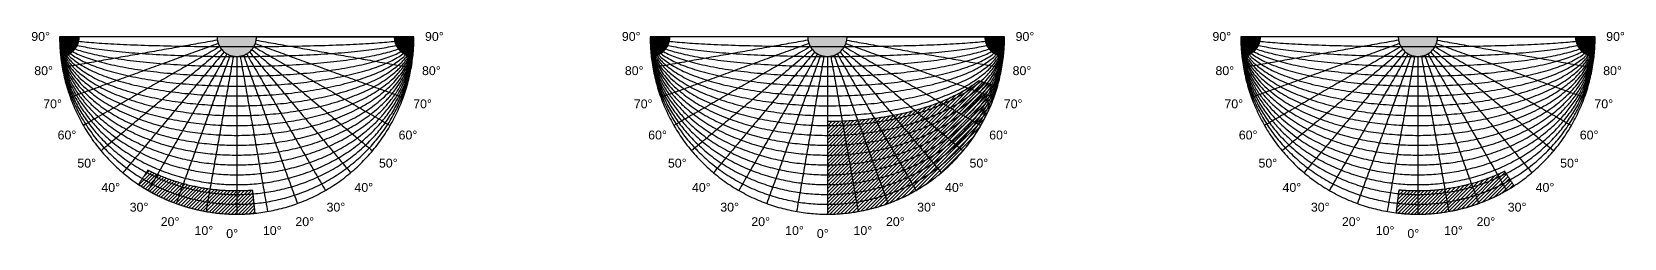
# Model space of a CAD drawing. Header units: metres. Extents: x -136 to 1605, y -2105 to 333.
# Drawn here: x 796 to 1605, y -1602 to -1498 of the extents above; entities that cross this region are included whole.
import ezdxf

# ---------------------------------------------------------------- set-up
doc = ezdxf.new("R2010")
doc.units = ezdxf.units.M
doc.layers.add('118', color=7, linetype='Continuous', true_color=0x000000)
doc.styles.add('Meters Architectural', font='arial.ttf')

msp = doc.modelspace()

# ---------------------------------------------------------------- hatches: boundary and pattern name
at = {"layer": '118', "true_color": 0xffffff}
for points in [[(820, -1500), (810, -1500), (810.03, -1502.46), (810.14, -1504.95), (810.31, -1507.46), (810.56, -1509.98), (810.77, -1509.97), (810.99, -1509.95), (811.21, -1509.93), (811.43, -1509.9), (811.66, -1509.86), (811.88, -1509.82), (812.1, -1509.78), (812.33, -1509.73), (812.55, -1509.67), (812.77, -1509.61), (813, -1509.54), (813.22, -1509.47), (813.45, -1509.39), (813.67, -1509.3), (813.89, -1509.21), (814.11, -1509.12), (814.33, -1509.01), (814.55, -1508.91), (814.76, -1508.79), (814.97, -1508.68), (815.18, -1508.55), (815.39, -1508.42), (815.6, -1508.29), (815.8, -1508.15), (816, -1508), (816.2, -1507.85), (816.39, -1507.69), (816.58, -1507.53), (816.76, -1507.36), (816.95, -1507.19), (817.12, -1507.02), (817.3, -1506.84), (817.46, -1506.66), (817.63, -1506.47), (817.78, -1506.28), (817.94, -1506.08), (818.09, -1505.88), (818.23, -1505.68), (818.37, -1505.48), (818.5, -1505.27), (818.62, -1505.06), (818.75, -1504.85), (818.86, -1504.63), (818.97, -1504.42), (819.08, -1504.2), (819.17, -1503.98), (819.27, -1503.76), (819.35, -1503.54), (819.43, -1503.31), (819.51, -1503.09), (819.58, -1502.87), (819.64, -1502.64), (819.7, -1502.42), (819.76, -1502.19), (819.8, -1501.97), (819.85, -1501.75), (819.88, -1501.52), (819.91, -1501.3), (819.94, -1501.08), (819.96, -1500.86), (819.98, -1500.64), (819.99, -1500.43), (820, -1500.21)], [(910, -1500), (890, -1500), (890, -1500.22), (890.01, -1500.45), (890.02, -1500.67), (890.04, -1500.9), (890.06, -1501.13), (890.09, -1501.36), (890.13, -1501.59), (890.17, -1501.82), (890.21, -1502.05), (890.26, -1502.29), (890.32, -1502.52), (890.39, -1502.75), (890.46, -1502.98), (890.53, -1503.22), (890.61, -1503.45), (890.7, -1503.68), (890.8, -1503.91), (890.9, -1504.14), (891, -1504.37), (891.12, -1504.59), (891.24, -1504.82), (891.36, -1505.04), (891.49, -1505.26), (891.63, -1505.47), (891.77, -1505.68), (891.92, -1505.89), (892.08, -1506.1), (892.24, -1506.3), (892.4, -1506.5), (892.57, -1506.7), (892.75, -1506.89), (892.93, -1507.07), (893.11, -1507.25), (893.3, -1507.43), (893.5, -1507.6), (893.7, -1507.76), (893.9, -1507.92), (894.11, -1508.08), (894.32, -1508.23), (894.53, -1508.37), (894.74, -1508.51), (894.96, -1508.64), (895.18, -1508.76), (895.41, -1508.88), (895.63, -1509), (895.86, -1509.1), (896.09, -1509.2), (896.32, -1509.3), (896.55, -1509.39), (896.78, -1509.47), (897.02, -1509.54), (897.25, -1509.61), (897.48, -1509.68), (897.71, -1509.74), (897.95, -1509.79), (898.18, -1509.83), (898.41, -1509.87), (898.64, -1509.91), (898.87, -1509.94), (899.1, -1509.96), (899.33, -1509.98), (899.55, -1509.99), (899.78, -1510), (900, -1510), (900.22, -1510), (900.45, -1509.99), (900.67, -1509.98), (900.9, -1509.96), (901.13, -1509.94), (901.36, -1509.91), (901.59, -1509.87), (901.82, -1509.83), (902.05, -1509.79), (902.29, -1509.74), (902.52, -1509.68), (902.75, -1509.61), (902.98, -1509.54), (903.22, -1509.47), (903.45, -1509.39), (903.68, -1509.3), (903.91, -1509.2), (904.14, -1509.1), (904.37, -1509), (904.59, -1508.88), (904.82, -1508.76), (905.04, -1508.64), (905.26, -1508.51), (905.47, -1508.37), (905.68, -1508.23), (905.89, -1508.08), (906.1, -1507.92), (906.3, -1507.76), (906.5, -1507.6), (906.7, -1507.43), (906.89, -1507.25), (907.07, -1507.07), (907.25, -1506.89), (907.43, -1506.7), (907.6, -1506.5), (907.76, -1506.3), (907.92, -1506.1), (908.08, -1505.89), (908.23, -1505.68), (908.37, -1505.47), (908.51, -1505.26), (908.64, -1505.04), (908.76, -1504.82), (908.88, -1504.59), (909, -1504.37), (909.1, -1504.14), (909.2, -1503.91), (909.3, -1503.68), (909.39, -1503.45), (909.47, -1503.22), (909.54, -1502.98), (909.61, -1502.75), (909.68, -1502.52), (909.74, -1502.29), (909.79, -1502.05), (909.83, -1501.82), (909.87, -1501.59), (909.91, -1501.36), (909.94, -1501.13), (909.96, -1500.9), (909.98, -1500.67), (909.99, -1500.45), (910, -1500.22)], [(989.44, -1509.98), (989.69, -1507.46), (989.86, -1504.95), (989.97, -1502.46), (990, -1500), (980, -1500), (980, -1500.21), (980.01, -1500.43), (980.02, -1500.64), (980.04, -1500.86), (980.06, -1501.08), (980.09, -1501.3), (980.12, -1501.52), (980.15, -1501.75), (980.2, -1501.97), (980.24, -1502.19), (980.3, -1502.42), (980.36, -1502.64), (980.42, -1502.87), (980.49, -1503.09), (980.57, -1503.31), (980.65, -1503.54), (980.73, -1503.76), (980.83, -1503.98), (980.92, -1504.2), (981.03, -1504.42), (981.14, -1504.63), (981.25, -1504.85), (981.38, -1505.06), (981.5, -1505.27), (981.63, -1505.48), (981.77, -1505.68), (981.91, -1505.88), (982.06, -1506.08), (982.22, -1506.28), (982.37, -1506.47), (982.54, -1506.66), (982.7, -1506.84), (982.88, -1507.02), (983.05, -1507.19), (983.24, -1507.36), (983.42, -1507.53), (983.61, -1507.69), (983.8, -1507.85), (984, -1508), (984.2, -1508.15), (984.4, -1508.29), (984.61, -1508.42), (984.82, -1508.55), (985.03, -1508.68), (985.24, -1508.79), (985.45, -1508.91), (985.67, -1509.01), (985.89, -1509.12), (986.11, -1509.21), (986.33, -1509.3), (986.55, -1509.39), (986.78, -1509.47), (987, -1509.54), (987.23, -1509.61), (987.45, -1509.67), (987.67, -1509.73), (987.9, -1509.78), (988.12, -1509.82), (988.34, -1509.86), (988.57, -1509.9), (988.79, -1509.93), (989.01, -1509.95), (989.23, -1509.97)], [(1120, -1500), (1110, -1500), (1110.03, -1502.46), (1110.14, -1504.95), (1110.31, -1507.46), (1110.56, -1509.98), (1110.77, -1509.97), (1110.99, -1509.95), (1111.21, -1509.93), (1111.43, -1509.9), (1111.66, -1509.86), (1111.88, -1509.82), (1112.1, -1509.78), (1112.33, -1509.73), (1112.55, -1509.67), (1112.77, -1509.61), (1113, -1509.54), (1113.22, -1509.47), (1113.45, -1509.39), (1113.67, -1509.3), (1113.89, -1509.21), (1114.11, -1509.12), (1114.33, -1509.01), (1114.55, -1508.91), (1114.76, -1508.79), (1114.97, -1508.68), (1115.18, -1508.55), (1115.39, -1508.42), (1115.6, -1508.29), (1115.8, -1508.15), (1116, -1508), (1116.2, -1507.85), (1116.39, -1507.69), (1116.58, -1507.53), (1116.76, -1507.36), (1116.95, -1507.19), (1117.12, -1507.02), (1117.3, -1506.84), (1117.46, -1506.66), (1117.63, -1506.47), (1117.78, -1506.28), (1117.94, -1506.08), (1118.09, -1505.88), (1118.23, -1505.68), (1118.37, -1505.48), (1118.5, -1505.27), (1118.62, -1505.06), (1118.75, -1504.85), (1118.86, -1504.63), (1118.97, -1504.42), (1119.08, -1504.2), (1119.17, -1503.98), (1119.27, -1503.76), (1119.35, -1503.54), (1119.43, -1503.31), (1119.51, -1503.09), (1119.58, -1502.87), (1119.64, -1502.64), (1119.7, -1502.42), (1119.76, -1502.19), (1119.8, -1501.97), (1119.85, -1501.75), (1119.88, -1501.52), (1119.91, -1501.3), (1119.94, -1501.08), (1119.96, -1500.86), (1119.98, -1500.64), (1119.99, -1500.43), (1120, -1500.21)], [(1210, -1500), (1190, -1500), (1190, -1500.22), (1190.01, -1500.45), (1190.02, -1500.67), (1190.04, -1500.9), (1190.06, -1501.13), (1190.09, -1501.36), (1190.13, -1501.59), (1190.17, -1501.82), (1190.21, -1502.05), (1190.26, -1502.29), (1190.32, -1502.52), (1190.39, -1502.75), (1190.46, -1502.98), (1190.53, -1503.22), (1190.61, -1503.45), (1190.7, -1503.68), (1190.8, -1503.91), (1190.9, -1504.14), (1191, -1504.37), (1191.12, -1504.59), (1191.24, -1504.82), (1191.36, -1505.04), (1191.49, -1505.26), (1191.63, -1505.47), (1191.77, -1505.68), (1191.92, -1505.89), (1192.08, -1506.1), (1192.24, -1506.3), (1192.4, -1506.5), (1192.57, -1506.7), (1192.75, -1506.89), (1192.93, -1507.07), (1193.11, -1507.25), (1193.3, -1507.43), (1193.5, -1507.6), (1193.7, -1507.76), (1193.9, -1507.92), (1194.11, -1508.08), (1194.32, -1508.23), (1194.53, -1508.37), (1194.74, -1508.51), (1194.96, -1508.64), (1195.18, -1508.76), (1195.41, -1508.88), (1195.63, -1509), (1195.86, -1509.1), (1196.09, -1509.2), (1196.32, -1509.3), (1196.55, -1509.39), (1196.78, -1509.47), (1197.02, -1509.54), (1197.25, -1509.61), (1197.48, -1509.68), (1197.71, -1509.74), (1197.95, -1509.79), (1198.18, -1509.83), (1198.41, -1509.87), (1198.64, -1509.91), (1198.87, -1509.94), (1199.1, -1509.96), (1199.33, -1509.98), (1199.55, -1509.99), (1199.78, -1510), (1200, -1510), (1200.22, -1510), (1200.45, -1509.99), (1200.67, -1509.98), (1200.9, -1509.96), (1201.13, -1509.94), (1201.36, -1509.91), (1201.59, -1509.87), (1201.82, -1509.83), (1202.05, -1509.79), (1202.29, -1509.74), (1202.52, -1509.68), (1202.75, -1509.61), (1202.98, -1509.54), (1203.22, -1509.47), (1203.45, -1509.39), (1203.68, -1509.3), (1203.91, -1509.2), (1204.14, -1509.1), (1204.37, -1509), (1204.59, -1508.88), (1204.82, -1508.76), (1205.04, -1508.64), (1205.26, -1508.51), (1205.47, -1508.37), (1205.68, -1508.23), (1205.89, -1508.08), (1206.1, -1507.92), (1206.3, -1507.76), (1206.5, -1507.6), (1206.7, -1507.43), (1206.89, -1507.25), (1207.07, -1507.07), (1207.25, -1506.89), (1207.43, -1506.7), (1207.6, -1506.5), (1207.76, -1506.3), (1207.92, -1506.1), (1208.08, -1505.89), (1208.23, -1505.68), (1208.37, -1505.47), (1208.51, -1505.26), (1208.64, -1505.04), (1208.76, -1504.82), (1208.88, -1504.59), (1209, -1504.37), (1209.1, -1504.14), (1209.2, -1503.91), (1209.3, -1503.68), (1209.39, -1503.45), (1209.47, -1503.22), (1209.54, -1502.98), (1209.61, -1502.75), (1209.68, -1502.52), (1209.74, -1502.29), (1209.79, -1502.05), (1209.83, -1501.82), (1209.87, -1501.59), (1209.91, -1501.36), (1209.94, -1501.13), (1209.96, -1500.9), (1209.98, -1500.67), (1209.99, -1500.45), (1210, -1500.22)], [(1289.44, -1509.98), (1289.69, -1507.46), (1289.86, -1504.95), (1289.97, -1502.46), (1290, -1500), (1280, -1500), (1280, -1500.21), (1280.01, -1500.43), (1280.02, -1500.64), (1280.04, -1500.86), (1280.06, -1501.08), (1280.09, -1501.3), (1280.12, -1501.52), (1280.15, -1501.75), (1280.2, -1501.97), (1280.24, -1502.19), (1280.3, -1502.42), (1280.36, -1502.64), (1280.42, -1502.87), (1280.49, -1503.09), (1280.57, -1503.31), (1280.65, -1503.54), (1280.73, -1503.76), (1280.83, -1503.98), (1280.92, -1504.2), (1281.03, -1504.42), (1281.14, -1504.63), (1281.25, -1504.85), (1281.38, -1505.06), (1281.5, -1505.27), (1281.63, -1505.48), (1281.77, -1505.68), (1281.91, -1505.88), (1282.06, -1506.08), (1282.22, -1506.28), (1282.37, -1506.47), (1282.54, -1506.66), (1282.7, -1506.84), (1282.88, -1507.02), (1283.05, -1507.19), (1283.24, -1507.36), (1283.42, -1507.53), (1283.61, -1507.69), (1283.8, -1507.85), (1284, -1508), (1284.2, -1508.15), (1284.4, -1508.29), (1284.61, -1508.42), (1284.82, -1508.55), (1285.03, -1508.68), (1285.24, -1508.79), (1285.45, -1508.91), (1285.67, -1509.01), (1285.89, -1509.12), (1286.11, -1509.21), (1286.33, -1509.3), (1286.55, -1509.39), (1286.78, -1509.47), (1287, -1509.54), (1287.23, -1509.61), (1287.45, -1509.67), (1287.67, -1509.73), (1287.9, -1509.78), (1288.12, -1509.82), (1288.34, -1509.86), (1288.57, -1509.9), (1288.79, -1509.93), (1289.01, -1509.95), (1289.23, -1509.97)], [(1420, -1500), (1410, -1500), (1410.03, -1502.46), (1410.14, -1504.95), (1410.31, -1507.46), (1410.56, -1509.98), (1410.77, -1509.97), (1410.99, -1509.95), (1411.21, -1509.93), (1411.43, -1509.9), (1411.66, -1509.86), (1411.88, -1509.82), (1412.1, -1509.78), (1412.33, -1509.73), (1412.55, -1509.67), (1412.77, -1509.61), (1413, -1509.54), (1413.22, -1509.47), (1413.45, -1509.39), (1413.67, -1509.3), (1413.89, -1509.21), (1414.11, -1509.12), (1414.33, -1509.01), (1414.55, -1508.91), (1414.76, -1508.79), (1414.97, -1508.68), (1415.18, -1508.55), (1415.39, -1508.42), (1415.6, -1508.29), (1415.8, -1508.15), (1416, -1508), (1416.2, -1507.85), (1416.39, -1507.69), (1416.58, -1507.53), (1416.76, -1507.36), (1416.95, -1507.19), (1417.12, -1507.02), (1417.3, -1506.84), (1417.46, -1506.66), (1417.63, -1506.47), (1417.78, -1506.28), (1417.94, -1506.08), (1418.09, -1505.88), (1418.23, -1505.68), (1418.37, -1505.48), (1418.5, -1505.27), (1418.62, -1505.06), (1418.75, -1504.85), (1418.86, -1504.63), (1418.97, -1504.42), (1419.08, -1504.2), (1419.17, -1503.98), (1419.27, -1503.76), (1419.35, -1503.54), (1419.43, -1503.31), (1419.51, -1503.09), (1419.58, -1502.87), (1419.64, -1502.64), (1419.7, -1502.42), (1419.76, -1502.19), (1419.8, -1501.97), (1419.85, -1501.75), (1419.88, -1501.52), (1419.91, -1501.3), (1419.94, -1501.08), (1419.96, -1500.86), (1419.98, -1500.64), (1419.99, -1500.43), (1420, -1500.21)], [(1510, -1500), (1490, -1500), (1490, -1500.22), (1490.01, -1500.45), (1490.02, -1500.67), (1490.04, -1500.9), (1490.06, -1501.13), (1490.09, -1501.36), (1490.13, -1501.59), (1490.17, -1501.82), (1490.21, -1502.05), (1490.26, -1502.29), (1490.32, -1502.52), (1490.39, -1502.75), (1490.46, -1502.98), (1490.53, -1503.22), (1490.61, -1503.45), (1490.7, -1503.68), (1490.8, -1503.91), (1490.9, -1504.14), (1491, -1504.37), (1491.12, -1504.59), (1491.24, -1504.82), (1491.36, -1505.04), (1491.49, -1505.26), (1491.63, -1505.47), (1491.77, -1505.68), (1491.92, -1505.89), (1492.08, -1506.1), (1492.24, -1506.3), (1492.4, -1506.5), (1492.57, -1506.7), (1492.75, -1506.89), (1492.93, -1507.07), (1493.11, -1507.25), (1493.3, -1507.43), (1493.5, -1507.6), (1493.7, -1507.76), (1493.9, -1507.92), (1494.11, -1508.08), (1494.32, -1508.23), (1494.53, -1508.37), (1494.74, -1508.51), (1494.96, -1508.64), (1495.18, -1508.76), (1495.41, -1508.88), (1495.63, -1509), (1495.86, -1509.1), (1496.09, -1509.2), (1496.32, -1509.3), (1496.55, -1509.39), (1496.78, -1509.47), (1497.02, -1509.54), (1497.25, -1509.61), (1497.48, -1509.68), (1497.71, -1509.74), (1497.95, -1509.79), (1498.18, -1509.83), (1498.41, -1509.87), (1498.64, -1509.91), (1498.87, -1509.94), (1499.1, -1509.96), (1499.33, -1509.98), (1499.55, -1509.99), (1499.78, -1510), (1500, -1510), (1500.22, -1510), (1500.45, -1509.99), (1500.67, -1509.98), (1500.9, -1509.96), (1501.13, -1509.94), (1501.36, -1509.91), (1501.59, -1509.87), (1501.82, -1509.83), (1502.05, -1509.79), (1502.29, -1509.74), (1502.52, -1509.68), (1502.75, -1509.61), (1502.98, -1509.54), (1503.22, -1509.47), (1503.45, -1509.39), (1503.68, -1509.3), (1503.91, -1509.2), (1504.14, -1509.1), (1504.37, -1509), (1504.59, -1508.88), (1504.82, -1508.76), (1505.04, -1508.64), (1505.26, -1508.51), (1505.47, -1508.37), (1505.68, -1508.23), (1505.89, -1508.08), (1506.1, -1507.92), (1506.3, -1507.76), (1506.5, -1507.6), (1506.7, -1507.43), (1506.89, -1507.25), (1507.07, -1507.07), (1507.25, -1506.89), (1507.43, -1506.7), (1507.6, -1506.5), (1507.76, -1506.3), (1507.92, -1506.1), (1508.08, -1505.89), (1508.23, -1505.68), (1508.37, -1505.47), (1508.51, -1505.26), (1508.64, -1505.04), (1508.76, -1504.82), (1508.88, -1504.59), (1509, -1504.37), (1509.1, -1504.14), (1509.2, -1503.91), (1509.3, -1503.68), (1509.39, -1503.45), (1509.47, -1503.22), (1509.54, -1502.98), (1509.61, -1502.75), (1509.68, -1502.52), (1509.74, -1502.29), (1509.79, -1502.05), (1509.83, -1501.82), (1509.87, -1501.59), (1509.91, -1501.36), (1509.94, -1501.13), (1509.96, -1500.9), (1509.98, -1500.67), (1509.99, -1500.45), (1510, -1500.22)], [(1589.44, -1509.98), (1589.69, -1507.46), (1589.86, -1504.95), (1589.97, -1502.46), (1590, -1500), (1580, -1500), (1580, -1500.21), (1580.01, -1500.43), (1580.02, -1500.64), (1580.04, -1500.86), (1580.06, -1501.08), (1580.09, -1501.3), (1580.12, -1501.52), (1580.15, -1501.75), (1580.2, -1501.97), (1580.24, -1502.19), (1580.3, -1502.42), (1580.36, -1502.64), (1580.42, -1502.87), (1580.49, -1503.09), (1580.57, -1503.31), (1580.65, -1503.54), (1580.73, -1503.76), (1580.83, -1503.98), (1580.92, -1504.2), (1581.03, -1504.42), (1581.14, -1504.63), (1581.25, -1504.85), (1581.38, -1505.06), (1581.5, -1505.27), (1581.63, -1505.48), (1581.77, -1505.68), (1581.91, -1505.88), (1582.06, -1506.08), (1582.22, -1506.28), (1582.37, -1506.47), (1582.54, -1506.66), (1582.7, -1506.84), (1582.88, -1507.02), (1583.05, -1507.19), (1583.24, -1507.36), (1583.42, -1507.53), (1583.61, -1507.69), (1583.8, -1507.85), (1584, -1508), (1584.2, -1508.15), (1584.4, -1508.29), (1584.61, -1508.42), (1584.82, -1508.55), (1585.03, -1508.68), (1585.24, -1508.79), (1585.45, -1508.91), (1585.67, -1509.01), (1585.89, -1509.12), (1586.11, -1509.21), (1586.33, -1509.3), (1586.55, -1509.39), (1586.78, -1509.47), (1587, -1509.54), (1587.23, -1509.61), (1587.45, -1509.67), (1587.67, -1509.73), (1587.9, -1509.78), (1588.12, -1509.82), (1588.34, -1509.86), (1588.57, -1509.9), (1588.79, -1509.93), (1589.01, -1509.95), (1589.23, -1509.97)]]:
    msp.add_hatch(color=7, dxfattribs=at).paths.add_polyline_path(points, flags=0)
at = {"layer": '118', "true_color": 0xd671f5}
h = msp.add_hatch(dxfattribs=at)
h.set_pattern_fill('Hatch1', color=201, scale=10, angle=45, style=0, pattern_type=2)
h.set_pattern_definition([(45, (1e-13, -2e-13), (-0.8838835, 0.8838835), [])])
h.paths.add_polyline_path([(1286.4, -1525.2), (1276.83, -1522.41), (1276.05, -1523.01), (1275.24, -1523.61), (1273.57, -1524.78), (1271.81, -1525.93), (1269.97, -1527.06), (1268.05, -1528.16), (1266.05, -1529.23), (1263.97, -1530.26), (1261.83, -1531.27), (1259.61, -1532.23), (1257.34, -1533.16), (1255, -1534.06), (1252.61, -1534.91), (1250.16, -1535.72), (1247.67, -1536.49), (1245.14, -1537.22), (1242.57, -1537.91), (1239.96, -1538.55), (1237.33, -1539.15), (1232, -1540.21), (1226.61, -1541.1), (1221.21, -1541.81), (1215.81, -1542.36), (1210.46, -1542.73), (1205.18, -1542.95), (1200, -1543.03), (1200, -1590), (1201.62, -1589.99), (1203.24, -1589.94), (1204.88, -1589.87), (1206.53, -1589.76), (1208.18, -1589.63), (1209.85, -1589.46), (1211.52, -1589.26), (1213.2, -1589.03), (1214.88, -1588.76), (1216.57, -1588.46), (1218.26, -1588.13), (1219.96, -1587.76), (1221.66, -1587.36), (1223.36, -1586.92), (1225.06, -1586.44), (1226.75, -1585.93), (1228.45, -1585.39), (1230.14, -1584.8), (1231.83, -1584.18), (1233.51, -1583.53), (1235.19, -1582.84), (1236.86, -1582.11), (1238.52, -1581.34), (1240.17, -1580.54), (1241.8, -1579.7), (1243.43, -1578.83), (1245.04, -1577.92), (1246.64, -1576.97), (1248.22, -1575.99), (1249.78, -1574.98), (1251.33, -1573.93), (1252.86, -1572.84), (1254.36, -1571.73), (1255.85, -1570.58), (1257.31, -1569.39), (1258.75, -1568.18), (1260.16, -1566.94), (1261.55, -1565.66), (1262.91, -1564.36), (1264.25, -1563.03), (1265.55, -1561.67), (1266.83, -1560.28), (1268.08, -1558.87), (1269.29, -1557.43), (1270.48, -1555.97), (1271.63, -1554.49), (1272.75, -1552.99), (1273.84, -1551.46), (1274.89, -1549.92), (1275.91, -1548.35), (1276.89, -1546.77), (1277.84, -1545.18), (1278.75, -1543.57), (1279.63, -1541.94), (1280.47, -1540.31), (1281.28, -1538.66), (1282.04, -1537), (1282.78, -1535.33), (1283.47, -1533.66), (1284.13, -1531.97), (1284.75, -1530.29), (1285.34, -1528.59), (1285.89, -1526.9)], flags=0)
h = msp.add_hatch(dxfattribs=at)
h.set_pattern_fill('Hatch1', color=201, scale=10, angle=45, style=0, pattern_type=2)
h.set_pattern_definition([(45, (2e-13, -5e-13), (-0.8838835, 0.8838835), [])])
h.paths.add_polyline_path([(909.32, -1589.52), (908.12, -1577.91), (906.06, -1578.05), (904.03, -1578.15), (902, -1578.21), (900, -1578.23), (897.26, -1578.2), (894.49, -1578.09), (891.7, -1577.9), (888.88, -1577.63), (886.04, -1577.28), (883.19, -1576.85), (880.32, -1576.34), (877.45, -1575.74), (874.58, -1575.05), (871.71, -1574.27), (868.85, -1573.4), (866, -1572.43), (863.18, -1571.38), (860.38, -1570.24), (857.61, -1569.01), (854.87, -1567.69), (850.08, -1574.88), (851.55, -1575.84), (853.03, -1576.77), (854.53, -1577.67), (856.04, -1578.53), (857.56, -1579.37), (859.1, -1580.17), (860.65, -1580.94), (862.2, -1581.68), (863.76, -1582.38), (865.34, -1583.06), (866.91, -1583.7), (868.5, -1584.31), (870.08, -1584.88), (871.68, -1585.43), (873.27, -1585.94), (874.87, -1586.42), (876.47, -1586.87), (878.06, -1587.29), (879.66, -1587.67), (881.26, -1588.03), (882.85, -1588.35), (884.44, -1588.64), (886.02, -1588.91), (887.61, -1589.14), (889.18, -1589.35), (890.75, -1589.52), (893.87, -1589.79), (896.95, -1589.95), (900, -1590), (902.3, -1589.97), (904.62, -1589.88), (906.96, -1589.73)], flags=0)
h = msp.add_hatch(dxfattribs=at)
h.set_pattern_fill('Hatch1', color=201, scale=10, angle=45, style=0, pattern_type=2)
h.set_pattern_definition([(45, (5e-14, 0), (-0.8838835, 0.8838835), [])])
h.paths.add_polyline_path([(1548.83, -1575.6), (1544.06, -1568.22), (1541.38, -1569.47), (1538.67, -1570.64), (1535.93, -1571.73), (1533.16, -1572.73), (1530.38, -1573.64), (1527.59, -1574.47), (1524.79, -1575.21), (1521.99, -1575.86), (1519.19, -1576.43), (1516.39, -1576.92), (1513.61, -1577.33), (1510.84, -1577.66), (1508.1, -1577.91), (1505.37, -1578.09), (1502.67, -1578.2), (1500, -1578.23), (1497.6, -1578.2), (1495.18, -1578.12), (1492.74, -1577.98), (1490.28, -1577.77), (1488.84, -1589.31), (1491.67, -1589.61), (1494.47, -1589.83), (1497.25, -1589.96), (1500, -1590), (1502.98, -1589.95), (1505.99, -1589.8), (1509.03, -1589.55), (1512.1, -1589.18), (1515.19, -1588.71), (1516.74, -1588.43), (1518.3, -1588.12), (1519.86, -1587.78), (1521.41, -1587.42), (1522.97, -1587.02), (1524.54, -1586.59), (1526.1, -1586.13), (1527.65, -1585.65), (1529.21, -1585.13), (1530.76, -1584.58), (1532.31, -1584), (1533.85, -1583.39), (1535.39, -1582.75), (1536.92, -1582.08), (1538.45, -1581.37), (1539.96, -1580.64), (1541.47, -1579.88), (1542.97, -1579.08), (1544.45, -1578.26), (1545.92, -1577.4), (1547.38, -1576.52)], flags=0)

# ---------------------------------------------------------------- linework, layer by layer
at = {"layer": '118'}
for p, q in [((990, -1500), (810, -1500)), ((1290, -1500), (1110, -1500)), ((1590, -1500), (1410, -1500))]:
    msp.add_line(p, q, dxfattribs=at)
for points, weights, knots in [([(810, -1500), (810, -1505), (900, -1505), (990, -1505), (990, -1500)], [1, 0.707106781187, 1, 0.707106781187, 1], [0, 0, 0, 1.570796, 1.570796, 3.141593, 3.141593, 3.141593]), ([(810, -1500), (810, -1590), (900, -1590), (990, -1590), (990, -1500)], [1, 0.707106781187, 1, 0.707106781187, 1], [0, 0, 0, 141.371669, 141.371669, 282.743339, 282.743339, 282.743339]), ([(810, -1500), (810, -1585), (900, -1585), (990, -1585), (990, -1500)], [1, 0.707106781187, 1, 0.707106781187, 1], [0, 0, 0, 1.570796, 1.570796, 3.141593, 3.141593, 3.141593]), ([(810, -1500), (810, -1580), (900, -1580), (990, -1580), (990, -1500)], [1, 0.707106781187, 1, 0.707106781187, 1], [0, 0, 0, 1.570796, 1.570796, 3.141593, 3.141593, 3.141593]), ([(810, -1500), (810, -1575), (900, -1575), (990, -1575), (990, -1500)], [1, 0.707106781187, 1, 0.707106781187, 1], [0, 0, 0, 1.570796, 1.570796, 3.141593, 3.141593, 3.141593]), ([(810, -1500), (810, -1570), (900, -1570), (990, -1570), (990, -1500)], [1, 0.707106781187, 1, 0.707106781187, 1], [0, 0, 0, 1.570796, 1.570796, 3.141593, 3.141593, 3.141593]), ([(810, -1500), (810, -1565), (900, -1565), (990, -1565), (990, -1500)], [1, 0.707106781187, 1, 0.707106781187, 1], [0, 0, 0, 1.570796, 1.570796, 3.141593, 3.141593, 3.141593]), ([(810, -1500), (810, -1560), (900, -1560), (990, -1560), (990, -1500)], [1, 0.707106781187, 1, 0.707106781187, 1], [0, 0, 0, 1.570796, 1.570796, 3.141593, 3.141593, 3.141593]), ([(810, -1500), (810, -1555), (900, -1555), (990, -1555), (990, -1500)], [1, 0.707106781187, 1, 0.707106781187, 1], [0, 0, 0, 1.570796, 1.570796, 3.141593, 3.141593, 3.141593]), ([(810, -1500), (810, -1550), (900, -1550), (990, -1550), (990, -1500)], [1, 0.707106781187, 1, 0.707106781187, 1], [0, 0, 0, 1.570796, 1.570796, 3.141593, 3.141593, 3.141593]), ([(810, -1500), (810, -1545), (900, -1545), (990, -1545), (990, -1500)], [1, 0.707106781187, 1, 0.707106781187, 1], [0, 0, 0, 1.570796, 1.570796, 3.141593, 3.141593, 3.141593]), ([(810, -1500), (810, -1540), (900, -1540), (990, -1540), (990, -1500)], [1, 0.707106781187, 1, 0.707106781187, 1], [0, 0, 0, 1.570796, 1.570796, 3.141593, 3.141593, 3.141593]), ([(810, -1500), (810, -1535), (900, -1535), (990, -1535), (990, -1500)], [1, 0.707106781187, 1, 0.707106781187, 1], [0, 0, 0, 1.570796, 1.570796, 3.141593, 3.141593, 3.141593]), ([(810, -1500), (810, -1530), (900, -1530), (990, -1530), (990, -1500)], [1, 0.707106781187, 1, 0.707106781187, 1], [0, 0, 0, 1.570796, 1.570796, 3.141593, 3.141593, 3.141593]), ([(810, -1500), (810, -1525), (900, -1525), (990, -1525), (990, -1500)], [1, 0.707106781187, 1, 0.707106781187, 1], [0, 0, 0, 1.570796, 1.570796, 3.141593, 3.141593, 3.141593]), ([(810, -1500), (810, -1520), (900, -1520), (990, -1520), (990, -1500)], [1, 0.707106781187, 1, 0.707106781187, 1], [0, 0, 0, 1.570796, 1.570796, 3.141593, 3.141593, 3.141593]), ([(810, -1500), (810, -1515), (900, -1515), (990, -1515), (990, -1500)], [1, 0.707106781187, 1, 0.707106781187, 1], [0, 0, 0, 1.570796, 1.570796, 3.141593, 3.141593, 3.141593]), ([(810, -1500), (810, -1510), (900, -1510), (990, -1510), (990, -1500)], [1, 0.707106781187, 1, 0.707106781187, 1], [0, 0, 0, 1.570796, 1.570796, 3.141593, 3.141593, 3.141593]), ([(890, -1500), (890, -1510), (900, -1510), (910, -1510), (910, -1500)], [1, 0.707106781187, 1, 0.707106781187, 1], [150, 150, 150, 165.707963, 165.707963, 181.415927, 181.415927, 181.415927]), ([(890, -1500), (890, -1510), (900, -1510), (910, -1510), (910, -1500)], [1, 0.707106781187, 1, 0.707106781187, 1], [0, 0, 0, 15.707963, 15.707963, 31.415927, 31.415927, 31.415927]), ([(1110, -1500), (1110, -1505), (1200, -1505), (1290, -1505), (1290, -1500)], [1, 0.707106781187, 1, 0.707106781187, 1], [0, 0, 0, 1.570796, 1.570796, 3.141593, 3.141593, 3.141593]), ([(1110, -1500), (1110, -1590), (1200, -1590), (1290, -1590), (1290, -1500)], [1, 0.707106781187, 1, 0.707106781187, 1], [0, 0, 0, 141.371669, 141.371669, 282.743339, 282.743339, 282.743339]), ([(1110, -1500), (1110, -1585), (1200, -1585), (1290, -1585), (1290, -1500)], [1, 0.707106781187, 1, 0.707106781187, 1], [0, 0, 0, 1.570796, 1.570796, 3.141593, 3.141593, 3.141593]), ([(1110, -1500), (1110, -1580), (1200, -1580), (1290, -1580), (1290, -1500)], [1, 0.707106781187, 1, 0.707106781187, 1], [0, 0, 0, 1.570796, 1.570796, 3.141593, 3.141593, 3.141593]), ([(1110, -1500), (1110, -1575), (1200, -1575), (1290, -1575), (1290, -1500)], [1, 0.707106781187, 1, 0.707106781187, 1], [0, 0, 0, 1.570796, 1.570796, 3.141593, 3.141593, 3.141593]), ([(1110, -1500), (1110, -1570), (1200, -1570), (1290, -1570), (1290, -1500)], [1, 0.707106781187, 1, 0.707106781187, 1], [0, 0, 0, 1.570796, 1.570796, 3.141593, 3.141593, 3.141593]), ([(1110, -1500), (1110, -1565), (1200, -1565), (1290, -1565), (1290, -1500)], [1, 0.707106781187, 1, 0.707106781187, 1], [0, 0, 0, 1.570796, 1.570796, 3.141593, 3.141593, 3.141593]), ([(1110, -1500), (1110, -1560), (1200, -1560), (1290, -1560), (1290, -1500)], [1, 0.707106781187, 1, 0.707106781187, 1], [0, 0, 0, 1.570796, 1.570796, 3.141593, 3.141593, 3.141593]), ([(1110, -1500), (1110, -1555), (1200, -1555), (1290, -1555), (1290, -1500)], [1, 0.707106781187, 1, 0.707106781187, 1], [0, 0, 0, 1.570796, 1.570796, 3.141593, 3.141593, 3.141593]), ([(1110, -1500), (1110, -1550), (1200, -1550), (1290, -1550), (1290, -1500)], [1, 0.707106781187, 1, 0.707106781187, 1], [0, 0, 0, 1.570796, 1.570796, 3.141593, 3.141593, 3.141593]), ([(1110, -1500), (1110, -1545), (1200, -1545), (1290, -1545), (1290, -1500)], [1, 0.707106781187, 1, 0.707106781187, 1], [0, 0, 0, 1.570796, 1.570796, 3.141593, 3.141593, 3.141593]), ([(1110, -1500), (1110, -1540), (1200, -1540), (1290, -1540), (1290, -1500)], [1, 0.707106781187, 1, 0.707106781187, 1], [0, 0, 0, 1.570796, 1.570796, 3.141593, 3.141593, 3.141593]), ([(1110, -1500), (1110, -1535), (1200, -1535), (1290, -1535), (1290, -1500)], [1, 0.707106781187, 1, 0.707106781187, 1], [0, 0, 0, 1.570796, 1.570796, 3.141593, 3.141593, 3.141593]), ([(1110, -1500), (1110, -1530), (1200, -1530), (1290, -1530), (1290, -1500)], [1, 0.707106781187, 1, 0.707106781187, 1], [0, 0, 0, 1.570796, 1.570796, 3.141593, 3.141593, 3.141593]), ([(1110, -1500), (1110, -1525), (1200, -1525), (1290, -1525), (1290, -1500)], [1, 0.707106781187, 1, 0.707106781187, 1], [0, 0, 0, 1.570796, 1.570796, 3.141593, 3.141593, 3.141593]), ([(1110, -1500), (1110, -1520), (1200, -1520), (1290, -1520), (1290, -1500)], [1, 0.707106781187, 1, 0.707106781187, 1], [0, 0, 0, 1.570796, 1.570796, 3.141593, 3.141593, 3.141593]), ([(1110, -1500), (1110, -1515), (1200, -1515), (1290, -1515), (1290, -1500)], [1, 0.707106781187, 1, 0.707106781187, 1], [0, 0, 0, 1.570796, 1.570796, 3.141593, 3.141593, 3.141593]), ([(1110, -1500), (1110, -1510), (1200, -1510), (1290, -1510), (1290, -1500)], [1, 0.707106781187, 1, 0.707106781187, 1], [0, 0, 0, 1.570796, 1.570796, 3.141593, 3.141593, 3.141593]), ([(1190, -1500), (1190, -1510), (1200, -1510), (1210, -1510), (1210, -1500)], [1, 0.707106781187, 1, 0.707106781187, 1], [150, 150, 150, 165.707963, 165.707963, 181.415927, 181.415927, 181.415927]), ([(1190, -1500), (1190, -1510), (1200, -1510), (1210, -1510), (1210, -1500)], [1, 0.707106781187, 1, 0.707106781187, 1], [0, 0, 0, 15.707963, 15.707963, 31.415927, 31.415927, 31.415927]), ([(1410, -1500), (1410, -1505), (1500, -1505), (1590, -1505), (1590, -1500)], [1, 0.707106781187, 1, 0.707106781187, 1], [0, 0, 0, 1.570796, 1.570796, 3.141593, 3.141593, 3.141593]), ([(1410, -1500), (1410, -1590), (1500, -1590), (1590, -1590), (1590, -1500)], [1, 0.707106781187, 1, 0.707106781187, 1], [0, 0, 0, 141.371669, 141.371669, 282.743339, 282.743339, 282.743339]), ([(1410, -1500), (1410, -1585), (1500, -1585), (1590, -1585), (1590, -1500)], [1, 0.707106781187, 1, 0.707106781187, 1], [0, 0, 0, 1.570796, 1.570796, 3.141593, 3.141593, 3.141593]), ([(1410, -1500), (1410, -1580), (1500, -1580), (1590, -1580), (1590, -1500)], [1, 0.707106781187, 1, 0.707106781187, 1], [0, 0, 0, 1.570796, 1.570796, 3.141593, 3.141593, 3.141593]), ([(1410, -1500), (1410, -1575), (1500, -1575), (1590, -1575), (1590, -1500)], [1, 0.707106781187, 1, 0.707106781187, 1], [0, 0, 0, 1.570796, 1.570796, 3.141593, 3.141593, 3.141593]), ([(1410, -1500), (1410, -1570), (1500, -1570), (1590, -1570), (1590, -1500)], [1, 0.707106781187, 1, 0.707106781187, 1], [0, 0, 0, 1.570796, 1.570796, 3.141593, 3.141593, 3.141593]), ([(1410, -1500), (1410, -1565), (1500, -1565), (1590, -1565), (1590, -1500)], [1, 0.707106781187, 1, 0.707106781187, 1], [0, 0, 0, 1.570796, 1.570796, 3.141593, 3.141593, 3.141593]), ([(1410, -1500), (1410, -1560), (1500, -1560), (1590, -1560), (1590, -1500)], [1, 0.707106781187, 1, 0.707106781187, 1], [0, 0, 0, 1.570796, 1.570796, 3.141593, 3.141593, 3.141593]), ([(1410, -1500), (1410, -1555), (1500, -1555), (1590, -1555), (1590, -1500)], [1, 0.707106781187, 1, 0.707106781187, 1], [0, 0, 0, 1.570796, 1.570796, 3.141593, 3.141593, 3.141593]), ([(1410, -1500), (1410, -1550), (1500, -1550), (1590, -1550), (1590, -1500)], [1, 0.707106781187, 1, 0.707106781187, 1], [0, 0, 0, 1.570796, 1.570796, 3.141593, 3.141593, 3.141593]), ([(1410, -1500), (1410, -1545), (1500, -1545), (1590, -1545), (1590, -1500)], [1, 0.707106781187, 1, 0.707106781187, 1], [0, 0, 0, 1.570796, 1.570796, 3.141593, 3.141593, 3.141593]), ([(1410, -1500), (1410, -1540), (1500, -1540), (1590, -1540), (1590, -1500)], [1, 0.707106781187, 1, 0.707106781187, 1], [0, 0, 0, 1.570796, 1.570796, 3.141593, 3.141593, 3.141593]), ([(1410, -1500), (1410, -1535), (1500, -1535), (1590, -1535), (1590, -1500)], [1, 0.707106781187, 1, 0.707106781187, 1], [0, 0, 0, 1.570796, 1.570796, 3.141593, 3.141593, 3.141593]), ([(1410, -1500), (1410, -1530), (1500, -1530), (1590, -1530), (1590, -1500)], [1, 0.707106781187, 1, 0.707106781187, 1], [0, 0, 0, 1.570796, 1.570796, 3.141593, 3.141593, 3.141593]), ([(1410, -1500), (1410, -1525), (1500, -1525), (1590, -1525), (1590, -1500)], [1, 0.707106781187, 1, 0.707106781187, 1], [0, 0, 0, 1.570796, 1.570796, 3.141593, 3.141593, 3.141593]), ([(1410, -1500), (1410, -1520), (1500, -1520), (1590, -1520), (1590, -1500)], [1, 0.707106781187, 1, 0.707106781187, 1], [0, 0, 0, 1.570796, 1.570796, 3.141593, 3.141593, 3.141593]), ([(1410, -1500), (1410, -1515), (1500, -1515), (1590, -1515), (1590, -1500)], [1, 0.707106781187, 1, 0.707106781187, 1], [0, 0, 0, 1.570796, 1.570796, 3.141593, 3.141593, 3.141593]), ([(1410, -1500), (1410, -1510), (1500, -1510), (1590, -1510), (1590, -1500)], [1, 0.707106781187, 1, 0.707106781187, 1], [0, 0, 0, 1.570796, 1.570796, 3.141593, 3.141593, 3.141593]), ([(1490, -1500), (1490, -1510), (1500, -1510), (1510, -1510), (1510, -1500)], [1, 0.707106781187, 1, 0.707106781187, 1], [150, 150, 150, 165.707963, 165.707963, 181.415927, 181.415927, 181.415927]), ([(1490, -1500), (1490, -1510), (1500, -1510), (1510, -1510), (1510, -1500)], [1, 0.707106781187, 1, 0.707106781187, 1], [0, 0, 0, 15.707963, 15.707963, 31.415927, 31.415927, 31.415927]), ([(908.12, -1577.91), (904.07, -1578.23), (900, -1578.23), (875.81, -1578.23), (854.87, -1567.69)], [1, 1.0166391544, 1.03566494942, 0.93190241129, 0.899127486211], [886.859741, 886.859741, 886.859741, 886.9582632, 886.9582632, 887.4955818, 887.4955818, 887.4955818]), ([(1544.06, -1568.22), (1523.53, -1578.23), (1500, -1578.23), (1495.12, -1578.23), (1490.28, -1577.77)], [1, 1.03737876529, 1.14974364931, 1.12451274266, 1.10306265054], [1061.5962775, 1061.5962775, 1061.5962775, 1062.1204089, 1062.1204089, 1062.2380997, 1062.2380997, 1062.2380997]), ([(850.08, -1574.88), (872.75, -1590), (900, -1590), (904.67, -1590), (909.32, -1589.52)], [0.899127486211, 0.926917106548, 1.04316528046, 1.02119386933, 1.00238243182], [896.145061, 896.145061, 896.145061, 949.933146, 949.933146, 960.099328, 960.099328, 960.099328]), ([(1488.84, -1589.31), (1494.4, -1590), (1500, -1590), (1526.54, -1590), (1548.83, -1575.6)], [1.10306265054, 1.12713961044, 1.1562062909, 1.03036881346, 0.998051521247], [1073.858885, 1073.858885, 1073.858885, 1085.993142, 1085.993142, 1138.525603, 1138.525603, 1138.525603])]:
    msp.add_rational_spline(points, weights, degree=2, knots=knots, dxfattribs=at)
for points in [[(890, -1500), (850, -1500), (810, -1500)], [(820, -1500), (815, -1500), (810, -1500)], [(890.15, -1501.74), (850.76, -1508.68), (811.37, -1515.63)], [(890.6, -1503.42), (853.02, -1517.1), (815.43, -1530.78)], [(910, -1500), (900, -1500), (890, -1500)], [(909.4, -1503.42), (946.98, -1517.1), (984.57, -1530.78)], [(909.85, -1501.74), (949.24, -1508.68), (988.63, -1515.63)], [(910, -1500), (950, -1500), (990, -1500)], [(990, -1500), (985, -1500), (980, -1500)], [(1190, -1500), (1150, -1500), (1110, -1500)], [(1120, -1500), (1115, -1500), (1110, -1500)], [(1190.15, -1501.74), (1150.76, -1508.68), (1111.37, -1515.63)], [(1190.6, -1503.42), (1153.02, -1517.1), (1115.43, -1530.78)], [(1210, -1500), (1200, -1500), (1190, -1500)], [(1209.4, -1503.42), (1246.98, -1517.1), (1284.57, -1530.78)], [(1209.85, -1501.74), (1249.24, -1508.68), (1288.63, -1515.63)], [(1210, -1500), (1250, -1500), (1290, -1500)], [(1290, -1500), (1285, -1500), (1280, -1500)], [(1490, -1500), (1450, -1500), (1410, -1500)], [(1420, -1500), (1415, -1500), (1410, -1500)], [(1490.15, -1501.74), (1450.76, -1508.68), (1411.37, -1515.63)], [(1490.6, -1503.42), (1453.02, -1517.1), (1415.43, -1530.78)], [(1510, -1500), (1500, -1500), (1490, -1500)], [(1509.4, -1503.42), (1546.98, -1517.1), (1584.57, -1530.78)], [(1509.85, -1501.74), (1549.24, -1508.68), (1588.63, -1515.63)], [(1510, -1500), (1550, -1500), (1590, -1500)], [(1590, -1500), (1585, -1500), (1580, -1500)], [(891.34, -1505), (856.7, -1525), (822.06, -1545)], [(892.34, -1506.43), (861.7, -1532.14), (831.06, -1557.85)], [(893.57, -1507.66), (867.86, -1538.3), (842.15, -1568.94)], [(895, -1508.66), (875, -1543.3), (855, -1577.94)], [(896.58, -1509.4), (882.9, -1546.98), (869.22, -1584.57)], [(898.26, -1509.85), (891.32, -1549.24), (884.37, -1588.63)], [(900, -1510), (900, -1550), (900, -1590)], [(901.74, -1509.85), (908.68, -1549.24), (915.63, -1588.63)], [(903.42, -1509.4), (917.1, -1546.98), (930.78, -1584.57)], [(905, -1508.66), (925, -1543.3), (945, -1577.94)], [(906.43, -1507.66), (932.14, -1538.3), (957.85, -1568.94)], [(907.66, -1506.43), (938.3, -1532.14), (968.94, -1557.85)], [(908.66, -1505), (943.3, -1525), (977.94, -1545)], [(1191.34, -1505), (1156.7, -1525), (1122.06, -1545)], [(1192.34, -1506.43), (1161.7, -1532.14), (1131.06, -1557.85)], [(1193.57, -1507.66), (1167.86, -1538.3), (1142.15, -1568.94)], [(1195, -1508.66), (1175, -1543.3), (1155, -1577.94)], [(1196.58, -1509.4), (1182.9, -1546.98), (1169.22, -1584.57)], [(1198.26, -1509.85), (1191.32, -1549.24), (1184.37, -1588.63)], [(1200, -1510), (1200, -1550), (1200, -1590)], [(1201.74, -1509.85), (1208.68, -1549.24), (1215.63, -1588.63)], [(1203.42, -1509.4), (1217.1, -1546.98), (1230.78, -1584.57)], [(1205, -1508.66), (1225, -1543.3), (1245, -1577.94)], [(1206.43, -1507.66), (1232.14, -1538.3), (1257.85, -1568.94)], [(1207.66, -1506.43), (1238.3, -1532.14), (1268.94, -1557.85)], [(1208.66, -1505), (1243.3, -1525), (1277.94, -1545)], [(1491.34, -1505), (1456.7, -1525), (1422.06, -1545)], [(1492.34, -1506.43), (1461.7, -1532.14), (1431.06, -1557.85)], [(1493.57, -1507.66), (1467.86, -1538.3), (1442.15, -1568.94)], [(1495, -1508.66), (1475, -1543.3), (1455, -1577.94)], [(1496.58, -1509.4), (1482.9, -1546.98), (1469.22, -1584.57)], [(1498.26, -1509.85), (1491.32, -1549.24), (1484.37, -1588.63)], [(1500, -1510), (1500, -1550), (1500, -1590)], [(1501.74, -1509.85), (1508.68, -1549.24), (1515.63, -1588.63)], [(1503.42, -1509.4), (1517.1, -1546.98), (1530.78, -1584.57)], [(1505, -1508.66), (1525, -1543.3), (1545, -1577.94)], [(1506.43, -1507.66), (1532.14, -1538.3), (1557.85, -1568.94)], [(1507.66, -1506.43), (1538.3, -1532.14), (1568.94, -1557.85)], [(1508.66, -1505), (1543.3, -1525), (1577.94, -1545)], [(1286.4, -1525.2), (1281.61, -1523.8), (1276.83, -1522.41)], [(1200, -1543.03), (1200, -1566.51), (1200, -1590)], [(854.87, -1567.69), (852.48, -1571.29), (850.08, -1574.88)], [(1548.83, -1575.6), (1546.44, -1571.91), (1544.06, -1568.22)], [(909.32, -1589.52), (908.72, -1583.71), (908.12, -1577.91)], [(1490.28, -1577.77), (1489.56, -1583.54), (1488.84, -1589.31)]]:
    msp.add_open_spline(points, degree=2, dxfattribs=at)
for points, weights in [([(810, -1500), (810, -1505.01), (810.56, -1509.98)], [1, 0.977471759572, 0.958409093518]), ([(810.56, -1509.98), (820, -1509.46), (820, -1500)], [0.958409093518, 0.704013490884, 0.97985076756]), ([(980, -1500), (980, -1509.46), (989.44, -1509.98)], [1, 0.718490523447, 0.978117408536]), ([(989.44, -1509.98), (990, -1505.01), (990, -1500)], [0.958409093518, 0.977471759572, 1]), ([(1110, -1500), (1110, -1505.01), (1110.56, -1509.98)], [1, 0.977471759572, 0.958409093518]), ([(1110.56, -1509.98), (1120, -1509.46), (1120, -1500)], [0.958409093518, 0.704013490884, 0.97985076756]), ([(1280, -1500), (1280, -1509.46), (1289.44, -1509.98)], [1, 0.718490523447, 0.978117408536]), ([(1289.44, -1509.98), (1290, -1505.01), (1290, -1500)], [0.958409093518, 0.977471759572, 1]), ([(1410, -1500), (1410, -1505.01), (1410.56, -1509.98)], [1, 0.977471759572, 0.958409093518]), ([(1410.56, -1509.98), (1420, -1509.46), (1420, -1500)], [0.958409093518, 0.704013490884, 0.97985076756]), ([(1580, -1500), (1580, -1509.46), (1589.44, -1509.98)], [1, 0.718490523447, 0.978117408536]), ([(1589.44, -1509.98), (1590, -1505.01), (1590, -1500)], [0.958409093518, 0.977471759572, 1]), ([(1276.83, -1522.41), (1250.52, -1543.03), (1200, -1543.03)], [1, 0.937212854631, 1.15511857531]), ([(1200, -1590), (1267.5, -1590), (1286.4, -1525.2)], [1.15511857531, 0.881325762532, 1.05067013831])]:
    msp.add_rational_spline(points, weights, degree=2, dxfattribs=at)

# ---------------------------------------------------------------- texts
at = {"layer": '118', "char_height": 4.5, "attachment_point": 1, "style": 'Meters Architectural'}
for s, insert, width in [('90°', (795.61, -1497.58), 27.0978), ('90°', (995.61, -1497.58), 27.0978), ('90°', (1095.61, -1497.58), 27.0978), ('90°', (1295.61, -1497.58), 27.0978), ('90°', (1395.61, -1497.58), 27.0978), ('90°', (1595.61, -1497.58), 27.0978), ('80°', (797.13, -1514.94), 27.0978), ('80°', (994.09, -1514.94), 27.0978), ('80°', (1097.13, -1514.94), 27.0978), ('80°', (1294.09, -1514.94), 27.0978), ('80°', (1397.13, -1514.94), 27.0978), ('80°', (1594.09, -1514.94), 27.0978), ('70°', (801.68, -1531.78), 27.0978), ('70°', (989.62, -1531.78), 27.0978), ('70°', (1101.68, -1531.78), 27.0978), ('70°', (1289.62, -1531.78), 27.0978), ('70°', (1401.68, -1531.78), 27.0978), ('70°', (1589.62, -1531.78), 27.0978), ('60°', (808.99, -1547.58), 27.0978), ('60°', (982.2, -1547.58), 27.0978), ('60°', (1108.99, -1547.58), 27.0978), ('60°', (1282.2, -1547.58), 27.0978), ('60°', (1408.99, -1547.58), 27.0978), ('60°', (1582.2, -1547.58), 27.0978), ('50°', (819.01, -1561.85), 27.0978), ('50°', (972.22, -1561.85), 27.0978), ('50°', (1119.01, -1561.85), 27.0978), ('50°', (1272.22, -1561.85), 27.0978), ('50°', (1419.01, -1561.85), 27.0978), ('50°', (1572.22, -1561.85), 27.0978), ('40°', (831.21, -1574.18), 27.0978), ('40°', (959.77, -1574.18), 27.0978), ('40°', (1131.21, -1574.18), 27.0978), ('40°', (1259.77, -1574.18), 27.0978), ('40°', (1431.21, -1574.18), 27.0978), ('40°', (1559.77, -1574.18), 27.0978), ('30°', (845.61, -1584.18), 27.0978), ('30°', (945.61, -1584.18), 27.0978), ('30°', (1145.61, -1584.18), 27.0978), ('30°', (1245.61, -1584.18), 27.0978), ('30°', (1445.61, -1584.18), 27.0978), ('30°', (1545.61, -1584.18), 27.0978), ('20°', (861.36, -1591.55), 27.0978), ('20°', (929.76, -1591.55), 27.0978), ('20°', (1161.36, -1591.55), 27.0978), ('20°', (1229.76, -1591.55), 27.0978), ('20°', (1461.36, -1591.55), 27.0978), ('20°', (1529.76, -1591.55), 27.0978), ('10°', (878.55, -1596.06), 27.0978), ('0°', (894.65, -1597.58), 20.1522), ('10°', (913.28, -1596.06), 27.0978), ('10°', (1178.55, -1596.06), 27.0978), ('0°', (1194.65, -1597.58), 20.1522), ('10°', (1213.28, -1596.06), 27.0978), ('10°', (1478.55, -1596.06), 27.0978), ('0°', (1494.65, -1597.58), 20.1522), ('10°', (1513.28, -1596.06), 27.0978)]:
    msp.add_mtext(s, dxfattribs=dict(at, insert=insert, width=width))

doc.saveas('drawing.dxf')
